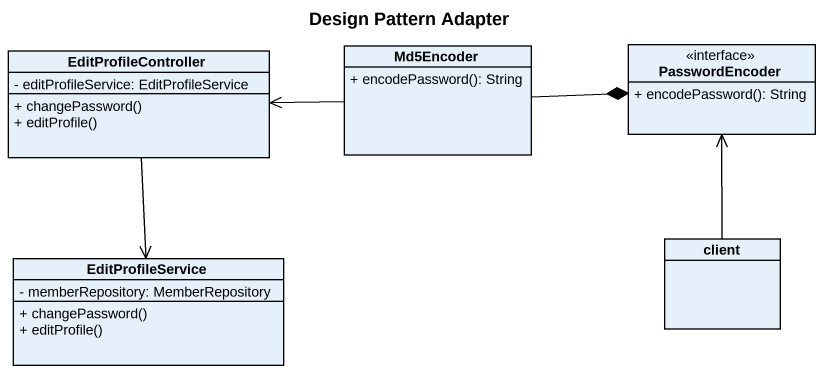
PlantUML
@startuml
title Design Pattern Adapter
hide circle
hide empty members
skinparam classAttributeIconSize 0
class EditProfileController {
  - editProfileService: EditProfileService
  + changePassword()
  + editProfile()
}
class Md5Encoder {
  + encodePassword(): String
}
class PasswordEncoder <<interface>> {
  + encodePassword(): String
}
class EditProfileService {
  - memberRepository: MemberRepository
  + changePassword()
  + editProfile()
}
class client
EditProfileController --> EditProfileService
Md5Encoder -left-> EditProfileController
Md5Encoder -right-* PasswordEncoder
client -up-> PasswordEncoder
@enduml
